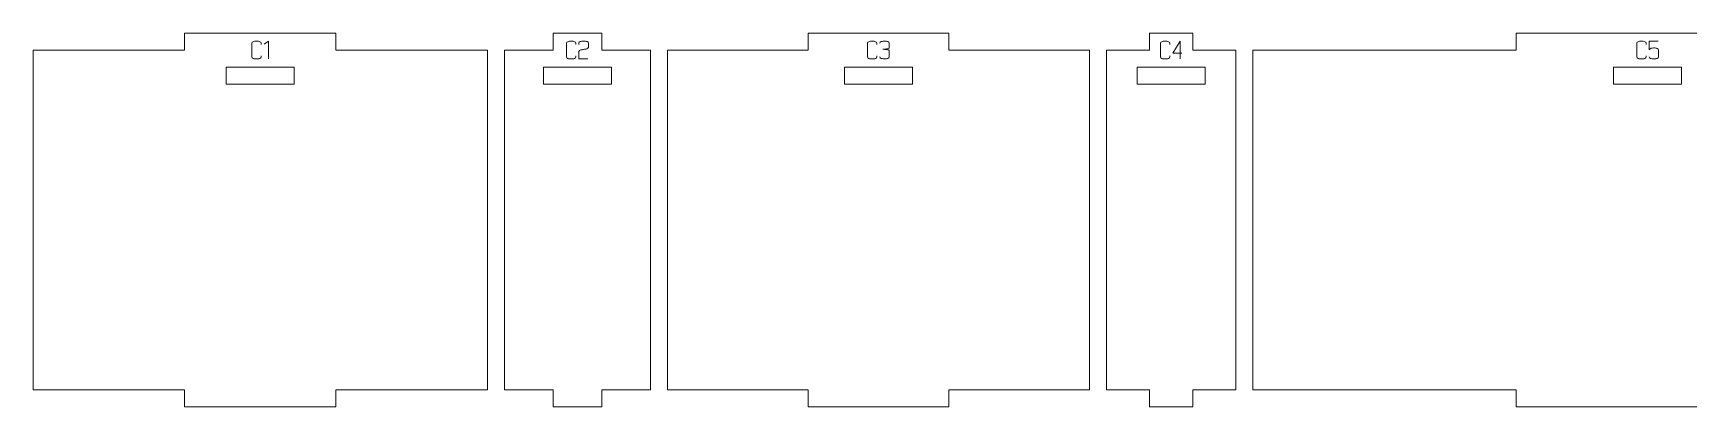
# Model space of a CAD drawing. Header units: centimetres. Extents: x -250 to 250, y -508 to 508.
# Drawn here: x -249.99 to -220.76, y 202.26 to 208.86 of the extents above; entities that cross this region are included whole.
import ezdxf

# ---------------------------------------------------------------- set-up
doc = ezdxf.new("R2010")
doc.units = ezdxf.units.CM
doc.header["$MEASUREMENT"] = 0
doc.layers.add('Capa 1', color=7, linetype='Continuous')

msp = doc.modelspace()

# ---------------------------------------------------------------- linework, layer by layer
at = {"layer": 'Capa 1', "color": 240, "lineweight": 9}
for points, knots in [([(-249.98503, 208.56), (-249.98503, 208.56), (-249.98503, 202.56), (-249.98503, 202.56), (-249.98503, 202.56), (-247.31259, 202.56), (-247.31259, 202.56), (-247.31259, 202.56), (-247.31259, 202.26), (-247.31259, 202.26), (-247.31259, 202.26), (-244.64015, 202.26), (-244.64015, 202.26), (-244.64015, 202.26), (-244.64015, 202.56), (-244.64015, 202.56), (-244.64015, 202.56), (-241.9677, 202.56), (-241.9677, 202.56), (-241.9677, 202.56), (-241.9677, 208.56), (-241.9677, 208.56), (-241.9677, 208.56), (-244.64015, 208.56), (-244.64015, 208.56), (-244.64015, 208.56), (-244.64015, 208.86), (-244.64015, 208.86), (-244.64015, 208.86), (-247.31259, 208.86), (-247.31259, 208.86), (-247.31259, 208.86), (-247.31259, 208.56), (-247.31259, 208.56), (-247.31259, 208.56), (-249.98503, 208.56), (-249.98503, 208.56)], [0, 0, 0, 0, 0.08333333, 0.08333333, 0.08333333, 0.16666667, 0.16666667, 0.16666667, 0.25, 0.25, 0.25, 0.33333333, 0.33333333, 0.33333333, 0.41666667, 0.41666667, 0.41666667, 0.5, 0.5, 0.5, 0.58333333, 0.58333333, 0.58333333, 0.66666667, 0.66666667, 0.66666667, 0.75, 0.75, 0.75, 0.83333333, 0.83333333, 0.83333333, 0.91666667, 0.91666667, 0.91666667, 1, 1, 1, 1]), ([(-241.6677, 208.56), (-241.6677, 208.56), (-241.6677, 202.56), (-241.6677, 202.56), (-241.6677, 202.56), (-240.80852, 202.56), (-240.80852, 202.56), (-240.80852, 202.56), (-240.80852, 202.26), (-240.80852, 202.26), (-240.80852, 202.26), (-239.94935, 202.26), (-239.94935, 202.26), (-239.94935, 202.26), (-239.94935, 202.56), (-239.94935, 202.56), (-239.94935, 202.56), (-239.09017, 202.56), (-239.09017, 202.56), (-239.09017, 202.56), (-239.09017, 208.56), (-239.09017, 208.56), (-239.09017, 208.56), (-239.94935, 208.56), (-239.94935, 208.56), (-239.94935, 208.56), (-239.94935, 208.86), (-239.94935, 208.86), (-239.94935, 208.86), (-240.80852, 208.86), (-240.80852, 208.86), (-240.80852, 208.86), (-240.80852, 208.56), (-240.80852, 208.56), (-240.80852, 208.56), (-241.6677, 208.56), (-241.6677, 208.56)], [0, 0, 0, 0, 0.08333333, 0.08333333, 0.08333333, 0.16666667, 0.16666667, 0.16666667, 0.25, 0.25, 0.25, 0.33333333, 0.33333333, 0.33333333, 0.41666667, 0.41666667, 0.41666667, 0.5, 0.5, 0.5, 0.58333333, 0.58333333, 0.58333333, 0.66666667, 0.66666667, 0.66666667, 0.75, 0.75, 0.75, 0.83333333, 0.83333333, 0.83333333, 0.91666667, 0.91666667, 0.91666667, 1, 1, 1, 1]), ([(-238.79017, 208.56), (-238.79017, 208.56), (-238.79017, 202.56), (-238.79017, 202.56), (-238.79017, 202.56), (-236.30816, 202.56), (-236.30816, 202.56), (-236.30816, 202.56), (-236.30816, 202.26), (-236.30816, 202.26), (-236.30816, 202.26), (-233.82615, 202.26), (-233.82615, 202.26), (-233.82615, 202.26), (-233.82615, 202.56), (-233.82615, 202.56), (-233.82615, 202.56), (-231.34414, 202.56), (-231.34414, 202.56), (-231.34414, 202.56), (-231.34414, 208.56), (-231.34414, 208.56), (-231.34414, 208.56), (-233.82615, 208.56), (-233.82615, 208.56), (-233.82615, 208.56), (-233.82615, 208.86), (-233.82615, 208.86), (-233.82615, 208.86), (-236.30816, 208.86), (-236.30816, 208.86), (-236.30816, 208.86), (-236.30816, 208.56), (-236.30816, 208.56), (-236.30816, 208.56), (-238.79017, 208.56), (-238.79017, 208.56)], [0, 0, 0, 0, 0.08333333, 0.08333333, 0.08333333, 0.16666667, 0.16666667, 0.16666667, 0.25, 0.25, 0.25, 0.33333333, 0.33333333, 0.33333333, 0.41666667, 0.41666667, 0.41666667, 0.5, 0.5, 0.5, 0.58333333, 0.58333333, 0.58333333, 0.66666667, 0.66666667, 0.66666667, 0.75, 0.75, 0.75, 0.83333333, 0.83333333, 0.83333333, 0.91666667, 0.91666667, 0.91666667, 1, 1, 1, 1]), ([(-231.04414, 208.56), (-231.04414, 208.56), (-231.04414, 202.56), (-231.04414, 202.56), (-231.04414, 202.56), (-230.28225, 202.56), (-230.28225, 202.56), (-230.28225, 202.56), (-230.28225, 202.26), (-230.28225, 202.26), (-230.28225, 202.26), (-229.52037, 202.26), (-229.52037, 202.26), (-229.52037, 202.26), (-229.52037, 202.56), (-229.52037, 202.56), (-229.52037, 202.56), (-228.75849, 202.56), (-228.75849, 202.56), (-228.75849, 202.56), (-228.75849, 208.56), (-228.75849, 208.56), (-228.75849, 208.56), (-229.52037, 208.56), (-229.52037, 208.56), (-229.52037, 208.56), (-229.52037, 208.86), (-229.52037, 208.86), (-229.52037, 208.86), (-230.28225, 208.86), (-230.28225, 208.86), (-230.28225, 208.86), (-230.28225, 208.56), (-230.28225, 208.56), (-230.28225, 208.56), (-231.04414, 208.56), (-231.04414, 208.56)], [0, 0, 0, 0, 0.08333333, 0.08333333, 0.08333333, 0.16666667, 0.16666667, 0.16666667, 0.25, 0.25, 0.25, 0.33333333, 0.33333333, 0.33333333, 0.41666667, 0.41666667, 0.41666667, 0.5, 0.5, 0.5, 0.58333333, 0.58333333, 0.58333333, 0.66666667, 0.66666667, 0.66666667, 0.75, 0.75, 0.75, 0.83333333, 0.83333333, 0.83333333, 0.91666667, 0.91666667, 0.91666667, 1, 1, 1, 1]), ([(-228.45849, 208.56), (-228.45849, 208.56), (-228.45849, 202.56), (-228.45849, 202.56), (-228.45849, 202.56), (-223.81414, 202.56), (-223.81414, 202.56), (-223.81414, 202.56), (-223.81414, 202.26), (-223.81414, 202.26), (-223.81414, 202.26), (-219.16979, 202.26), (-219.16979, 202.26), (-219.16979, 202.26), (-219.16979, 202.56), (-219.16979, 202.56), (-219.16979, 202.56), (-214.52545, 202.56), (-214.52545, 202.56), (-214.52545, 202.56), (-214.52545, 208.56), (-214.52545, 208.56), (-214.52545, 208.56), (-219.16979, 208.56), (-219.16979, 208.56), (-219.16979, 208.56), (-219.16979, 208.86), (-219.16979, 208.86), (-219.16979, 208.86), (-223.81414, 208.86), (-223.81414, 208.86), (-223.81414, 208.86), (-223.81414, 208.56), (-223.81414, 208.56), (-223.81414, 208.56), (-228.45849, 208.56), (-228.45849, 208.56)], [0, 0, 0, 0, 0.08333333, 0.08333333, 0.08333333, 0.16666667, 0.16666667, 0.16666667, 0.25, 0.25, 0.25, 0.33333333, 0.33333333, 0.33333333, 0.41666667, 0.41666667, 0.41666667, 0.5, 0.5, 0.5, 0.58333333, 0.58333333, 0.58333333, 0.66666667, 0.66666667, 0.66666667, 0.75, 0.75, 0.75, 0.83333333, 0.83333333, 0.83333333, 0.91666667, 0.91666667, 0.91666667, 1, 1, 1, 1]), ([(-246.57636, 208.26001), (-246.57636, 208.26001), (-245.37636, 208.26001), (-245.37636, 208.26001), (-245.37636, 208.26001), (-245.37636, 207.96001), (-245.37636, 207.96001), (-245.37636, 207.96001), (-246.57636, 207.96001), (-246.57636, 207.96001), (-246.57636, 207.96001), (-246.57636, 208.26001), (-246.57636, 208.26001)], [0, 0, 0, 0, 0.25, 0.25, 0.25, 0.5, 0.5, 0.5, 0.75, 0.75, 0.75, 1, 1, 1, 1]), ([(-240.97893, 208.26001), (-240.97893, 208.26001), (-239.77893, 208.26001), (-239.77893, 208.26001), (-239.77893, 208.26001), (-239.77893, 207.96001), (-239.77893, 207.96001), (-239.77893, 207.96001), (-240.97893, 207.96001), (-240.97893, 207.96001), (-240.97893, 207.96001), (-240.97893, 208.26001), (-240.97893, 208.26001)], [0, 0, 0, 0, 0.25, 0.25, 0.25, 0.5, 0.5, 0.5, 0.75, 0.75, 0.75, 1, 1, 1, 1]), ([(-235.66715, 208.26001), (-235.66715, 208.26001), (-234.46715, 208.26001), (-234.46715, 208.26001), (-234.46715, 208.26001), (-234.46715, 207.96001), (-234.46715, 207.96001), (-234.46715, 207.96001), (-235.66715, 207.96001), (-235.66715, 207.96001), (-235.66715, 207.96001), (-235.66715, 208.26001), (-235.66715, 208.26001)], [0, 0, 0, 0, 0.25, 0.25, 0.25, 0.5, 0.5, 0.5, 0.75, 0.75, 0.75, 1, 1, 1, 1]), ([(-230.50131, 208.26001), (-230.50131, 208.26001), (-229.30131, 208.26001), (-229.30131, 208.26001), (-229.30131, 208.26001), (-229.30131, 207.96001), (-229.30131, 207.96001), (-229.30131, 207.96001), (-230.50131, 207.96001), (-230.50131, 207.96001), (-230.50131, 207.96001), (-230.50131, 208.26001), (-230.50131, 208.26001)], [0, 0, 0, 0, 0.25, 0.25, 0.25, 0.5, 0.5, 0.5, 0.75, 0.75, 0.75, 1, 1, 1, 1]), ([(-222.09197, 208.26001), (-222.09197, 208.26001), (-220.89197, 208.26001), (-220.89197, 208.26001), (-220.89197, 208.26001), (-220.89197, 207.96001), (-220.89197, 207.96001), (-220.89197, 207.96001), (-222.09197, 207.96001), (-222.09197, 207.96001), (-222.09197, 207.96001), (-222.09197, 208.26001), (-222.09197, 208.26001)], [0, 0, 0, 0, 0.25, 0.25, 0.25, 0.5, 0.5, 0.5, 0.75, 0.75, 0.75, 1, 1, 1, 1])]:
    msp.add_open_spline(points, degree=3, knots=knots, dxfattribs=at)
at = {"layer": 'Capa 1', "color": 114, "lineweight": 9}
for points, knots in [([(-245.95916, 208.46058), (-245.95916, 208.46058), (-245.95916, 208.43811), (-245.95916, 208.43811), (-245.95916, 208.42833), (-245.96711, 208.41992), (-245.98301, 208.41289), (-245.9983, 208.40616), (-246.01786, 208.4028), (-246.04171, 208.4028), (-246.06556, 208.4028), (-246.08528, 208.40616), (-246.10087, 208.41289), (-246.11646, 208.41962), (-246.12426, 208.42802), (-246.12426, 208.43811), (-246.12426, 208.43811), (-246.12426, 208.68393), (-246.12426, 208.68393), (-246.12426, 208.69371), (-246.11646, 208.70197), (-246.10087, 208.70869), (-246.08467, 208.71572), (-246.06495, 208.71924), (-246.04171, 208.71924), (-246.01878, 208.71924), (-245.99921, 208.71572), (-245.98301, 208.70869), (-245.96711, 208.70166), (-245.95916, 208.69341), (-245.95916, 208.68393), (-245.95916, 208.68393), (-245.95916, 208.66146), (-245.95916, 208.66146), (-245.95916, 208.66146), (-245.95916, 208.68393), (-245.95916, 208.68393), (-245.95916, 208.69341), (-245.96711, 208.70166), (-245.98301, 208.70869), (-245.99921, 208.71572), (-246.01878, 208.71924), (-246.04171, 208.71924), (-246.06495, 208.71924), (-246.08467, 208.71572), (-246.10087, 208.70869), (-246.11646, 208.70197), (-246.12426, 208.69371), (-246.12426, 208.68393), (-246.12426, 208.68393), (-246.12426, 208.43811), (-246.12426, 208.43811), (-246.12426, 208.42802), (-246.11646, 208.41962), (-246.10087, 208.41289), (-246.08528, 208.40616), (-246.06556, 208.4028), (-246.04171, 208.4028), (-246.01786, 208.4028), (-245.9983, 208.40616), (-245.98301, 208.41289), (-245.96711, 208.41992), (-245.95916, 208.42833), (-245.95916, 208.43811), (-245.95916, 208.43811), (-245.95916, 208.46058), (-245.95916, 208.46058)], [0, 0, 0, 0, 0.04545455, 0.04545455, 0.04545455, 0.09090909, 0.09090909, 0.09090909, 0.13636364, 0.13636364, 0.13636364, 0.18181818, 0.18181818, 0.18181818, 0.22727273, 0.22727273, 0.22727273, 0.27272727, 0.27272727, 0.27272727, 0.31818182, 0.31818182, 0.31818182, 0.36363636, 0.36363636, 0.36363636, 0.40909091, 0.40909091, 0.40909091, 0.45454545, 0.45454545, 0.45454545, 0.5, 0.5, 0.5, 0.54545455, 0.54545455, 0.54545455, 0.59090909, 0.59090909, 0.59090909, 0.63636364, 0.63636364, 0.63636364, 0.68181818, 0.68181818, 0.68181818, 0.72727273, 0.72727273, 0.72727273, 0.77272727, 0.77272727, 0.77272727, 0.81818182, 0.81818182, 0.81818182, 0.86363636, 0.86363636, 0.86363636, 0.90909091, 0.90909091, 0.90909091, 0.95454545, 0.95454545, 0.95454545, 1, 1, 1, 1]), ([(-245.82846, 208.7197), (-245.82846, 208.7197), (-245.90459, 208.66696), (-245.90459, 208.66696), (-245.90459, 208.66696), (-245.82846, 208.7197), (-245.82846, 208.7197), (-245.82846, 208.7197), (-245.82846, 208.4028), (-245.82846, 208.4028), (-245.82846, 208.4028), (-245.82846, 208.7197), (-245.82846, 208.7197)], [0, 0, 0, 0, 0.25, 0.25, 0.25, 0.5, 0.5, 0.5, 0.75, 0.75, 0.75, 1, 1, 1, 1]), ([(-240.40622, 208.46058), (-240.40622, 208.46058), (-240.40622, 208.43811), (-240.40622, 208.43811), (-240.40622, 208.42833), (-240.41417, 208.41992), (-240.43007, 208.41289), (-240.44536, 208.40616), (-240.46492, 208.4028), (-240.48877, 208.4028), (-240.51262, 208.4028), (-240.53234, 208.40616), (-240.54793, 208.41289), (-240.56352, 208.41962), (-240.57132, 208.42802), (-240.57132, 208.43811), (-240.57132, 208.43811), (-240.57132, 208.68393), (-240.57132, 208.68393), (-240.57132, 208.69371), (-240.56352, 208.70197), (-240.54793, 208.70869), (-240.53173, 208.71572), (-240.51201, 208.71924), (-240.48877, 208.71924), (-240.46584, 208.71924), (-240.44627, 208.71572), (-240.43007, 208.70869), (-240.41417, 208.70166), (-240.40622, 208.69341), (-240.40622, 208.68393), (-240.40622, 208.68393), (-240.40622, 208.66146), (-240.40622, 208.66146), (-240.40622, 208.66146), (-240.40622, 208.68393), (-240.40622, 208.68393), (-240.40622, 208.69341), (-240.41417, 208.70166), (-240.43007, 208.70869), (-240.44627, 208.71572), (-240.46584, 208.71924), (-240.48877, 208.71924), (-240.51201, 208.71924), (-240.53173, 208.71572), (-240.54793, 208.70869), (-240.56352, 208.70197), (-240.57132, 208.69371), (-240.57132, 208.68393), (-240.57132, 208.68393), (-240.57132, 208.43811), (-240.57132, 208.43811), (-240.57132, 208.42802), (-240.56352, 208.41962), (-240.54793, 208.41289), (-240.53234, 208.40616), (-240.51262, 208.4028), (-240.48877, 208.4028), (-240.46492, 208.4028), (-240.44536, 208.40616), (-240.43007, 208.41289), (-240.41417, 208.41992), (-240.40622, 208.42833), (-240.40622, 208.43811), (-240.40622, 208.43811), (-240.40622, 208.46058), (-240.40622, 208.46058)], [0, 0, 0, 0, 0.04545455, 0.04545455, 0.04545455, 0.09090909, 0.09090909, 0.09090909, 0.13636364, 0.13636364, 0.13636364, 0.18181818, 0.18181818, 0.18181818, 0.22727273, 0.22727273, 0.22727273, 0.27272727, 0.27272727, 0.27272727, 0.31818182, 0.31818182, 0.31818182, 0.36363636, 0.36363636, 0.36363636, 0.40909091, 0.40909091, 0.40909091, 0.45454545, 0.45454545, 0.45454545, 0.5, 0.5, 0.5, 0.54545455, 0.54545455, 0.54545455, 0.59090909, 0.59090909, 0.59090909, 0.63636364, 0.63636364, 0.63636364, 0.68181818, 0.68181818, 0.68181818, 0.72727273, 0.72727273, 0.72727273, 0.77272727, 0.77272727, 0.77272727, 0.81818182, 0.81818182, 0.81818182, 0.86363636, 0.86363636, 0.86363636, 0.90909091, 0.90909091, 0.90909091, 0.95454545, 0.95454545, 0.95454545, 1, 1, 1, 1]), ([(-240.35211, 208.4028), (-240.35211, 208.4028), (-240.35211, 208.53534), (-240.35211, 208.53534), (-240.35119, 208.54726), (-240.34034, 208.55643), (-240.31955, 208.56285), (-240.31099, 208.56347), (-240.30281, 208.56446), (-240.29501, 208.56584), (-240.28722, 208.56721), (-240.27934, 208.56866), (-240.27139, 208.57019), (-240.25672, 208.57264), (-240.24548, 208.57463), (-240.23769, 208.57615), (-240.22989, 208.57768), (-240.22232, 208.57967), (-240.21498, 208.58212), (-240.19603, 208.58915), (-240.18655, 208.59817), (-240.18655, 208.60917), (-240.18655, 208.60917), (-240.18655, 208.68393), (-240.18655, 208.68393), (-240.18655, 208.69371), (-240.19442, 208.70204), (-240.21017, 208.70892), (-240.22591, 208.7158), (-240.24556, 208.71924), (-240.2691, 208.71924), (-240.29264, 208.71924), (-240.31229, 208.7158), (-240.32803, 208.70892), (-240.34378, 208.70204), (-240.35165, 208.69371), (-240.35165, 208.68393), (-240.35165, 208.68393), (-240.35165, 208.66146), (-240.35165, 208.66146), (-240.35165, 208.66146), (-240.35165, 208.68393), (-240.35165, 208.68393), (-240.35165, 208.69371), (-240.34378, 208.70204), (-240.32803, 208.70892), (-240.31229, 208.7158), (-240.29264, 208.71924), (-240.2691, 208.71924), (-240.24556, 208.71924), (-240.22591, 208.7158), (-240.21017, 208.70892), (-240.19442, 208.70204), (-240.18655, 208.69371), (-240.18655, 208.68393), (-240.18655, 208.68393), (-240.18655, 208.60917), (-240.18655, 208.60917), (-240.18655, 208.59817), (-240.19603, 208.58915), (-240.21498, 208.58212), (-240.22232, 208.57967), (-240.22989, 208.57768), (-240.23769, 208.57615), (-240.24548, 208.57463), (-240.25672, 208.57264), (-240.27139, 208.57019), (-240.27934, 208.56866), (-240.28722, 208.56721), (-240.29501, 208.56584), (-240.30281, 208.56446), (-240.31099, 208.56347), (-240.31955, 208.56285), (-240.34034, 208.55643), (-240.35119, 208.54726), (-240.35211, 208.53534), (-240.35211, 208.53534), (-240.35211, 208.4028), (-240.35211, 208.4028), (-240.35211, 208.4028), (-240.19526, 208.4028), (-240.19526, 208.4028), (-240.19526, 208.4028), (-240.35211, 208.4028), (-240.35211, 208.4028)], [0, 0, 0, 0, 0.03571429, 0.03571429, 0.03571429, 0.07142857, 0.07142857, 0.07142857, 0.10714286, 0.10714286, 0.10714286, 0.14285714, 0.14285714, 0.14285714, 0.17857143, 0.17857143, 0.17857143, 0.21428571, 0.21428571, 0.21428571, 0.25, 0.25, 0.25, 0.28571429, 0.28571429, 0.28571429, 0.32142857, 0.32142857, 0.32142857, 0.35714286, 0.35714286, 0.35714286, 0.39285714, 0.39285714, 0.39285714, 0.42857143, 0.42857143, 0.42857143, 0.46428571, 0.46428571, 0.46428571, 0.5, 0.5, 0.5, 0.53571429, 0.53571429, 0.53571429, 0.57142857, 0.57142857, 0.57142857, 0.60714286, 0.60714286, 0.60714286, 0.64285714, 0.64285714, 0.64285714, 0.67857143, 0.67857143, 0.67857143, 0.71428571, 0.71428571, 0.71428571, 0.75, 0.75, 0.75, 0.78571429, 0.78571429, 0.78571429, 0.82142857, 0.82142857, 0.82142857, 0.85714286, 0.85714286, 0.85714286, 0.89285714, 0.89285714, 0.89285714, 0.92857143, 0.92857143, 0.92857143, 0.96428571, 0.96428571, 0.96428571, 1, 1, 1, 1]), ([(-235.09444, 208.46058), (-235.09444, 208.46058), (-235.09444, 208.43811), (-235.09444, 208.43811), (-235.09444, 208.42833), (-235.10239, 208.41992), (-235.11829, 208.41289), (-235.13358, 208.40616), (-235.15314, 208.4028), (-235.17699, 208.4028), (-235.20084, 208.4028), (-235.22056, 208.40616), (-235.23615, 208.41289), (-235.25174, 208.41962), (-235.25954, 208.42802), (-235.25954, 208.43811), (-235.25954, 208.43811), (-235.25954, 208.68393), (-235.25954, 208.68393), (-235.25954, 208.69371), (-235.25174, 208.70197), (-235.23615, 208.70869), (-235.21995, 208.71572), (-235.20023, 208.71924), (-235.17699, 208.71924), (-235.15406, 208.71924), (-235.13449, 208.71572), (-235.11829, 208.70869), (-235.10239, 208.70166), (-235.09444, 208.69341), (-235.09444, 208.68393), (-235.09444, 208.68393), (-235.09444, 208.66146), (-235.09444, 208.66146), (-235.09444, 208.66146), (-235.09444, 208.68393), (-235.09444, 208.68393), (-235.09444, 208.69341), (-235.10239, 208.70166), (-235.11829, 208.70869), (-235.13449, 208.71572), (-235.15406, 208.71924), (-235.17699, 208.71924), (-235.20023, 208.71924), (-235.21995, 208.71572), (-235.23615, 208.70869), (-235.25174, 208.70197), (-235.25954, 208.69371), (-235.25954, 208.68393), (-235.25954, 208.68393), (-235.25954, 208.43811), (-235.25954, 208.43811), (-235.25954, 208.42802), (-235.25174, 208.41962), (-235.23615, 208.41289), (-235.22056, 208.40616), (-235.20084, 208.4028), (-235.17699, 208.4028), (-235.15314, 208.4028), (-235.13358, 208.40616), (-235.11829, 208.41289), (-235.10239, 208.41992), (-235.09444, 208.42833), (-235.09444, 208.43811), (-235.09444, 208.43811), (-235.09444, 208.46058), (-235.09444, 208.46058)], [0, 0, 0, 0, 0.04545455, 0.04545455, 0.04545455, 0.09090909, 0.09090909, 0.09090909, 0.13636364, 0.13636364, 0.13636364, 0.18181818, 0.18181818, 0.18181818, 0.22727273, 0.22727273, 0.22727273, 0.27272727, 0.27272727, 0.27272727, 0.31818182, 0.31818182, 0.31818182, 0.36363636, 0.36363636, 0.36363636, 0.40909091, 0.40909091, 0.40909091, 0.45454545, 0.45454545, 0.45454545, 0.5, 0.5, 0.5, 0.54545455, 0.54545455, 0.54545455, 0.59090909, 0.59090909, 0.59090909, 0.63636364, 0.63636364, 0.63636364, 0.68181818, 0.68181818, 0.68181818, 0.72727273, 0.72727273, 0.72727273, 0.77272727, 0.77272727, 0.77272727, 0.81818182, 0.81818182, 0.81818182, 0.86363636, 0.86363636, 0.86363636, 0.90909091, 0.90909091, 0.90909091, 0.95454545, 0.95454545, 0.95454545, 1, 1, 1, 1]), ([(-234.95732, 208.4028), (-234.98086, 208.4028), (-235.00051, 208.40624), (-235.01625, 208.41312), (-235.032, 208.42), (-235.03987, 208.42833), (-235.03987, 208.43811), (-235.03987, 208.42833), (-235.032, 208.42), (-235.01625, 208.41312), (-235.00051, 208.40624), (-234.98086, 208.4028), (-234.95732, 208.4028), (-234.93378, 208.4028), (-234.91413, 208.40624), (-234.89839, 208.41312), (-234.88264, 208.42), (-234.87477, 208.42833), (-234.87477, 208.43811), (-234.87477, 208.43811), (-234.87477, 208.5413), (-234.87477, 208.5413), (-234.87477, 208.54956), (-234.88043, 208.55674), (-234.89174, 208.56285), (-234.90305, 208.56897), (-234.93622, 208.5731), (-234.99126, 208.57524), (-234.93653, 208.5786), (-234.90366, 208.58258), (-234.89266, 208.58716), (-234.88165, 208.59175), (-234.87569, 208.59924), (-234.87477, 208.60963), (-234.87477, 208.60963), (-234.87477, 208.68393), (-234.87477, 208.68393), (-234.87477, 208.69371), (-234.88264, 208.70204), (-234.89839, 208.70892), (-234.91413, 208.7158), (-234.93378, 208.71924), (-234.95732, 208.71924), (-234.98086, 208.71924), (-235.00051, 208.7158), (-235.01625, 208.70892), (-235.032, 208.70204), (-235.03987, 208.69371), (-235.03987, 208.68393), (-235.03987, 208.69371), (-235.032, 208.70204), (-235.01625, 208.70892), (-235.00051, 208.7158), (-234.98086, 208.71924), (-234.95732, 208.71924), (-234.93378, 208.71924), (-234.91413, 208.7158), (-234.89839, 208.70892), (-234.88264, 208.70204), (-234.87477, 208.69371), (-234.87477, 208.68393), (-234.87477, 208.68393), (-234.87477, 208.60963), (-234.87477, 208.60963), (-234.87569, 208.59924), (-234.88165, 208.59175), (-234.89266, 208.58716), (-234.90366, 208.58258), (-234.93653, 208.5786), (-234.99126, 208.57524), (-234.93622, 208.5731), (-234.90305, 208.56897), (-234.89174, 208.56285), (-234.88043, 208.55674), (-234.87477, 208.54956), (-234.87477, 208.5413), (-234.87477, 208.5413), (-234.87477, 208.43811), (-234.87477, 208.43811), (-234.87477, 208.42833), (-234.88264, 208.42), (-234.89839, 208.41312), (-234.91413, 208.40624), (-234.93378, 208.4028), (-234.95732, 208.4028)], [0, 0, 0, 0, 0.03571429, 0.03571429, 0.03571429, 0.07142857, 0.07142857, 0.07142857, 0.10714286, 0.10714286, 0.10714286, 0.14285714, 0.14285714, 0.14285714, 0.17857143, 0.17857143, 0.17857143, 0.21428571, 0.21428571, 0.21428571, 0.25, 0.25, 0.25, 0.28571429, 0.28571429, 0.28571429, 0.32142857, 0.32142857, 0.32142857, 0.35714286, 0.35714286, 0.35714286, 0.39285714, 0.39285714, 0.39285714, 0.42857143, 0.42857143, 0.42857143, 0.46428571, 0.46428571, 0.46428571, 0.5, 0.5, 0.5, 0.53571429, 0.53571429, 0.53571429, 0.57142857, 0.57142857, 0.57142857, 0.60714286, 0.60714286, 0.60714286, 0.64285714, 0.64285714, 0.64285714, 0.67857143, 0.67857143, 0.67857143, 0.71428571, 0.71428571, 0.71428571, 0.75, 0.75, 0.75, 0.78571429, 0.78571429, 0.78571429, 0.82142857, 0.82142857, 0.82142857, 0.85714286, 0.85714286, 0.85714286, 0.89285714, 0.89285714, 0.89285714, 0.92857143, 0.92857143, 0.92857143, 0.96428571, 0.96428571, 0.96428571, 1, 1, 1, 1]), ([(-229.92585, 208.46058), (-229.92585, 208.46058), (-229.92585, 208.43811), (-229.92585, 208.43811), (-229.92585, 208.42833), (-229.9338, 208.41992), (-229.9497, 208.41289), (-229.96499, 208.40616), (-229.98455, 208.4028), (-230.0084, 208.4028), (-230.03225, 208.4028), (-230.05197, 208.40616), (-230.06756, 208.41289), (-230.08315, 208.41962), (-230.09095, 208.42802), (-230.09095, 208.43811), (-230.09095, 208.43811), (-230.09095, 208.68393), (-230.09095, 208.68393), (-230.09095, 208.69371), (-230.08315, 208.70197), (-230.06756, 208.70869), (-230.05136, 208.71572), (-230.03164, 208.71924), (-230.0084, 208.71924), (-229.98547, 208.71924), (-229.9659, 208.71572), (-229.9497, 208.70869), (-229.9338, 208.70166), (-229.92585, 208.69341), (-229.92585, 208.68393), (-229.92585, 208.68393), (-229.92585, 208.66146), (-229.92585, 208.66146), (-229.92585, 208.66146), (-229.92585, 208.68393), (-229.92585, 208.68393), (-229.92585, 208.69341), (-229.9338, 208.70166), (-229.9497, 208.70869), (-229.9659, 208.71572), (-229.98547, 208.71924), (-230.0084, 208.71924), (-230.03164, 208.71924), (-230.05136, 208.71572), (-230.06756, 208.70869), (-230.08315, 208.70197), (-230.09095, 208.69371), (-230.09095, 208.68393), (-230.09095, 208.68393), (-230.09095, 208.43811), (-230.09095, 208.43811), (-230.09095, 208.42802), (-230.08315, 208.41962), (-230.06756, 208.41289), (-230.05197, 208.40616), (-230.03225, 208.4028), (-230.0084, 208.4028), (-229.98455, 208.4028), (-229.96499, 208.40616), (-229.9497, 208.41289), (-229.9338, 208.41992), (-229.92585, 208.42833), (-229.92585, 208.43811), (-229.92585, 208.43811), (-229.92585, 208.46058), (-229.92585, 208.46058)], [0, 0, 0, 0, 0.04545455, 0.04545455, 0.04545455, 0.09090909, 0.09090909, 0.09090909, 0.13636364, 0.13636364, 0.13636364, 0.18181818, 0.18181818, 0.18181818, 0.22727273, 0.22727273, 0.22727273, 0.27272727, 0.27272727, 0.27272727, 0.31818182, 0.31818182, 0.31818182, 0.36363636, 0.36363636, 0.36363636, 0.40909091, 0.40909091, 0.40909091, 0.45454545, 0.45454545, 0.45454545, 0.5, 0.5, 0.5, 0.54545455, 0.54545455, 0.54545455, 0.59090909, 0.59090909, 0.59090909, 0.63636364, 0.63636364, 0.63636364, 0.68181818, 0.68181818, 0.68181818, 0.72727273, 0.72727273, 0.72727273, 0.77272727, 0.77272727, 0.77272727, 0.81818182, 0.81818182, 0.81818182, 0.86363636, 0.86363636, 0.86363636, 0.90909091, 0.90909091, 0.90909091, 0.95454545, 0.95454545, 0.95454545, 1, 1, 1, 1]), ([(-229.74149, 208.50736), (-229.74149, 208.50736), (-229.74149, 208.7197), (-229.74149, 208.7197), (-229.74149, 208.7197), (-229.87128, 208.50736), (-229.87128, 208.50736), (-229.87128, 208.50736), (-229.74149, 208.50736), (-229.74149, 208.50736)], [0, 0, 0, 0, 0.33333333, 0.33333333, 0.33333333, 0.66666667, 0.66666667, 0.66666667, 1, 1, 1, 1]), ([(-229.74149, 208.50736), (-229.74149, 208.50736), (-229.74149, 208.4028), (-229.74149, 208.4028), (-229.74149, 208.4028), (-229.74149, 208.50736), (-229.74149, 208.50736), (-229.74149, 208.50736), (-229.87128, 208.50736), (-229.87128, 208.50736), (-229.87128, 208.50736), (-229.74149, 208.7197), (-229.74149, 208.7197), (-229.74149, 208.7197), (-229.74149, 208.50736), (-229.74149, 208.50736), (-229.74149, 208.50736), (-229.71168, 208.50736), (-229.71168, 208.50736), (-229.71168, 208.50736), (-229.74149, 208.50736), (-229.74149, 208.50736)], [0, 0, 0, 0, 0.14285714, 0.14285714, 0.14285714, 0.28571429, 0.28571429, 0.28571429, 0.42857143, 0.42857143, 0.42857143, 0.57142857, 0.57142857, 0.57142857, 0.71428571, 0.71428571, 0.71428571, 0.85714286, 0.85714286, 0.85714286, 1, 1, 1, 1]), ([(-221.51926, 208.46058), (-221.51926, 208.46058), (-221.51926, 208.43811), (-221.51926, 208.43811), (-221.51926, 208.42833), (-221.52721, 208.41992), (-221.54311, 208.41289), (-221.5584, 208.40616), (-221.57796, 208.4028), (-221.60181, 208.4028), (-221.62566, 208.4028), (-221.64538, 208.40616), (-221.66097, 208.41289), (-221.67656, 208.41962), (-221.68436, 208.42802), (-221.68436, 208.43811), (-221.68436, 208.43811), (-221.68436, 208.68393), (-221.68436, 208.68393), (-221.68436, 208.69371), (-221.67656, 208.70197), (-221.66097, 208.70869), (-221.64477, 208.71572), (-221.62505, 208.71924), (-221.60181, 208.71924), (-221.57888, 208.71924), (-221.55931, 208.71572), (-221.54311, 208.70869), (-221.52721, 208.70166), (-221.51926, 208.69341), (-221.51926, 208.68393), (-221.51926, 208.68393), (-221.51926, 208.66146), (-221.51926, 208.66146), (-221.51926, 208.66146), (-221.51926, 208.68393), (-221.51926, 208.68393), (-221.51926, 208.69341), (-221.52721, 208.70166), (-221.54311, 208.70869), (-221.55931, 208.71572), (-221.57888, 208.71924), (-221.60181, 208.71924), (-221.62505, 208.71924), (-221.64477, 208.71572), (-221.66097, 208.70869), (-221.67656, 208.70197), (-221.68436, 208.69371), (-221.68436, 208.68393), (-221.68436, 208.68393), (-221.68436, 208.43811), (-221.68436, 208.43811), (-221.68436, 208.42802), (-221.67656, 208.41962), (-221.66097, 208.41289), (-221.64538, 208.40616), (-221.62566, 208.4028), (-221.60181, 208.4028), (-221.57796, 208.4028), (-221.5584, 208.40616), (-221.54311, 208.41289), (-221.52721, 208.41992), (-221.51926, 208.42833), (-221.51926, 208.43811), (-221.51926, 208.43811), (-221.51926, 208.46058), (-221.51926, 208.46058)], [0, 0, 0, 0, 0.04545455, 0.04545455, 0.04545455, 0.09090909, 0.09090909, 0.09090909, 0.13636364, 0.13636364, 0.13636364, 0.18181818, 0.18181818, 0.18181818, 0.22727273, 0.22727273, 0.22727273, 0.27272727, 0.27272727, 0.27272727, 0.31818182, 0.31818182, 0.31818182, 0.36363636, 0.36363636, 0.36363636, 0.40909091, 0.40909091, 0.40909091, 0.45454545, 0.45454545, 0.45454545, 0.5, 0.5, 0.5, 0.54545455, 0.54545455, 0.54545455, 0.59090909, 0.59090909, 0.59090909, 0.63636364, 0.63636364, 0.63636364, 0.68181818, 0.68181818, 0.68181818, 0.72727273, 0.72727273, 0.72727273, 0.77272727, 0.77272727, 0.77272727, 0.81818182, 0.81818182, 0.81818182, 0.86363636, 0.86363636, 0.86363636, 0.90909091, 0.90909091, 0.90909091, 0.95454545, 0.95454545, 0.95454545, 1, 1, 1, 1]), ([(-221.38214, 208.4028), (-221.40568, 208.4028), (-221.42533, 208.40624), (-221.44107, 208.41312), (-221.45682, 208.42), (-221.46469, 208.42833), (-221.46469, 208.43811), (-221.46469, 208.42833), (-221.45682, 208.42), (-221.44107, 208.41312), (-221.42533, 208.40624), (-221.40568, 208.4028), (-221.38214, 208.4028), (-221.3586, 208.4028), (-221.33895, 208.40624), (-221.32321, 208.41312), (-221.30746, 208.42), (-221.29959, 208.42833), (-221.29959, 208.43811), (-221.29959, 208.43811), (-221.29959, 208.56377), (-221.29959, 208.56377), (-221.29959, 208.57356), (-221.30746, 208.58189), (-221.32321, 208.58877), (-221.33895, 208.59565), (-221.3586, 208.59909), (-221.38214, 208.59909), (-221.40354, 208.59725), (-221.42005, 208.5948), (-221.43167, 208.59175), (-221.44329, 208.58869), (-221.45429, 208.57936), (-221.46469, 208.56377), (-221.46469, 208.56377), (-221.46469, 208.71924), (-221.46469, 208.71924), (-221.46469, 208.71924), (-221.30509, 208.71924), (-221.30509, 208.71924), (-221.30509, 208.71924), (-221.46469, 208.71924), (-221.46469, 208.71924), (-221.46469, 208.71924), (-221.46469, 208.56377), (-221.46469, 208.56377), (-221.45429, 208.57936), (-221.44329, 208.58869), (-221.43167, 208.59175), (-221.42005, 208.5948), (-221.40354, 208.59725), (-221.38214, 208.59909), (-221.3586, 208.59909), (-221.33895, 208.59565), (-221.32321, 208.58877), (-221.30746, 208.58189), (-221.29959, 208.57356), (-221.29959, 208.56377), (-221.29959, 208.56377), (-221.29959, 208.43811), (-221.29959, 208.43811), (-221.29959, 208.42833), (-221.30746, 208.42), (-221.32321, 208.41312), (-221.33895, 208.40624), (-221.3586, 208.4028), (-221.38214, 208.4028)], [0, 0, 0, 0, 0.04545455, 0.04545455, 0.04545455, 0.09090909, 0.09090909, 0.09090909, 0.13636364, 0.13636364, 0.13636364, 0.18181818, 0.18181818, 0.18181818, 0.22727273, 0.22727273, 0.22727273, 0.27272727, 0.27272727, 0.27272727, 0.31818182, 0.31818182, 0.31818182, 0.36363636, 0.36363636, 0.36363636, 0.40909091, 0.40909091, 0.40909091, 0.45454545, 0.45454545, 0.45454545, 0.5, 0.5, 0.5, 0.54545455, 0.54545455, 0.54545455, 0.59090909, 0.59090909, 0.59090909, 0.63636364, 0.63636364, 0.63636364, 0.68181818, 0.68181818, 0.68181818, 0.72727273, 0.72727273, 0.72727273, 0.77272727, 0.77272727, 0.77272727, 0.81818182, 0.81818182, 0.81818182, 0.86363636, 0.86363636, 0.86363636, 0.90909091, 0.90909091, 0.90909091, 0.95454545, 0.95454545, 0.95454545, 1, 1, 1, 1])]:
    msp.add_open_spline(points, degree=3, knots=knots, dxfattribs=at)

doc.saveas('drawing.dxf')
